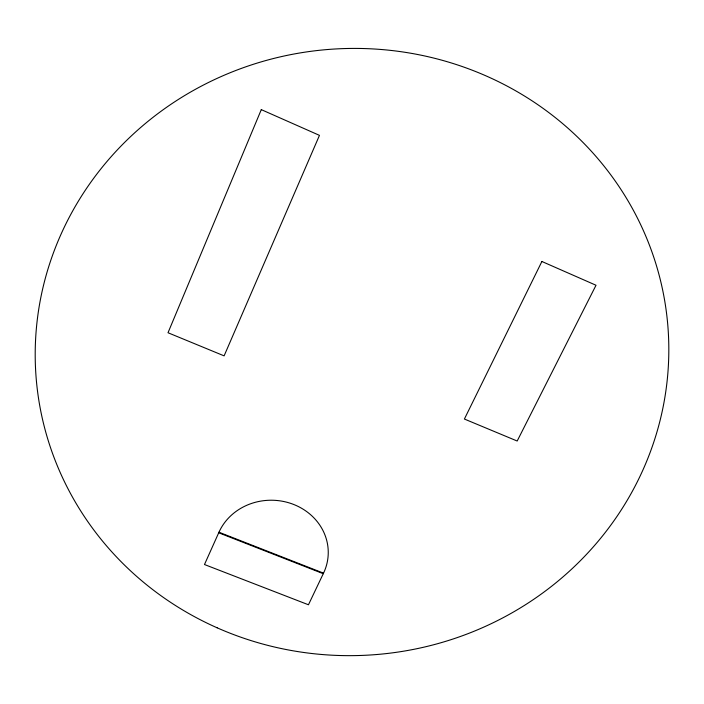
<?xml version="1.0" encoding="UTF-8"?>
<svg xmlns="http://www.w3.org/2000/svg" width="704" height="704" viewBox="0 0 704 704"><rect width="100%" height="100%" fill="white"/><g stroke="black" fill="none" stroke-linecap="round" stroke-linejoin="round"><path stroke-width="1.06" d="M218.715 532.787L204.477 564.529L308.458 604.771L323.268 573.698A56.769 51.938 1.7 0 0 293.577 504.425A56.769 51.938 1.7 0 0 218.715 532.787L323.268 573.698M218.962 532.224L323.532 573.153M261.29 109.63L168.01 332.746L224.11 355.863L319.466 135.362L261.29 109.63M541.886 261.483L464.394 419.038L517.185 441.021L596.015 285.252L541.886 261.483M217.122 627.801A316.932 303.503 -5.4 0 0 667.709 324.157A316.932 303.503 -5.4 0 0 171.186 104.139A316.932 303.503 -5.4 0 0 217.122 627.801"/></g></svg>
